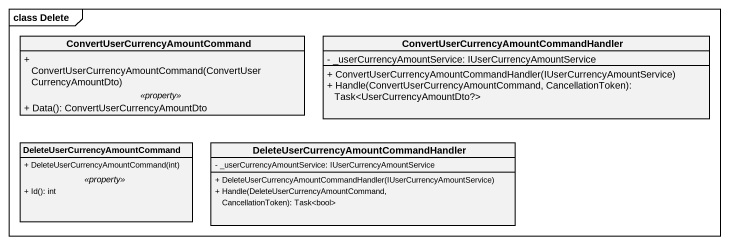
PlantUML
@startuml
mainframe class Delete
hide circle
hide empty members
skinparam classAttributeIconSize 0
class "ConvertUserCurrencyAmountCommand" as ConvertUserCurrencyAmountCom {
  + ConvertUserCurrencyAmountCommand(ConvertUserCurrencyAmountDto)
  .. <<property>> ..
  + Data(): ConvertUserCurrencyAmountDto
}
class "ConvertUserCurrencyAmountCommandHandler" as ConvertUserCurrencyAmountCom_2 {
  - _userCurrencyAmountService: IUserCurrencyAmountService
  + ConvertUserCurrencyAmountCommandHandler(IUserCurrencyAmountService)
  + Handle(ConvertUserCurrencyAmountCommand, CancellationToken): Task<UserCurrencyAmountDto?>
}
class "DeleteUserCurrencyAmountCommand" as DeleteUserCurrencyAmountComm {
  + DeleteUserCurrencyAmountCommand(int)
  .. <<property>> ..
  + Id(): int
}
class "DeleteUserCurrencyAmountCommandHandler" as DeleteUserCurrencyAmountComm_2 {
  - _userCurrencyAmountService: IUserCurrencyAmountService
  + DeleteUserCurrencyAmountCommandHandler(IUserCurrencyAmountService)
  + Handle(DeleteUserCurrencyAmountCommand, CancellationToken): Task<bool>
}
@enduml
